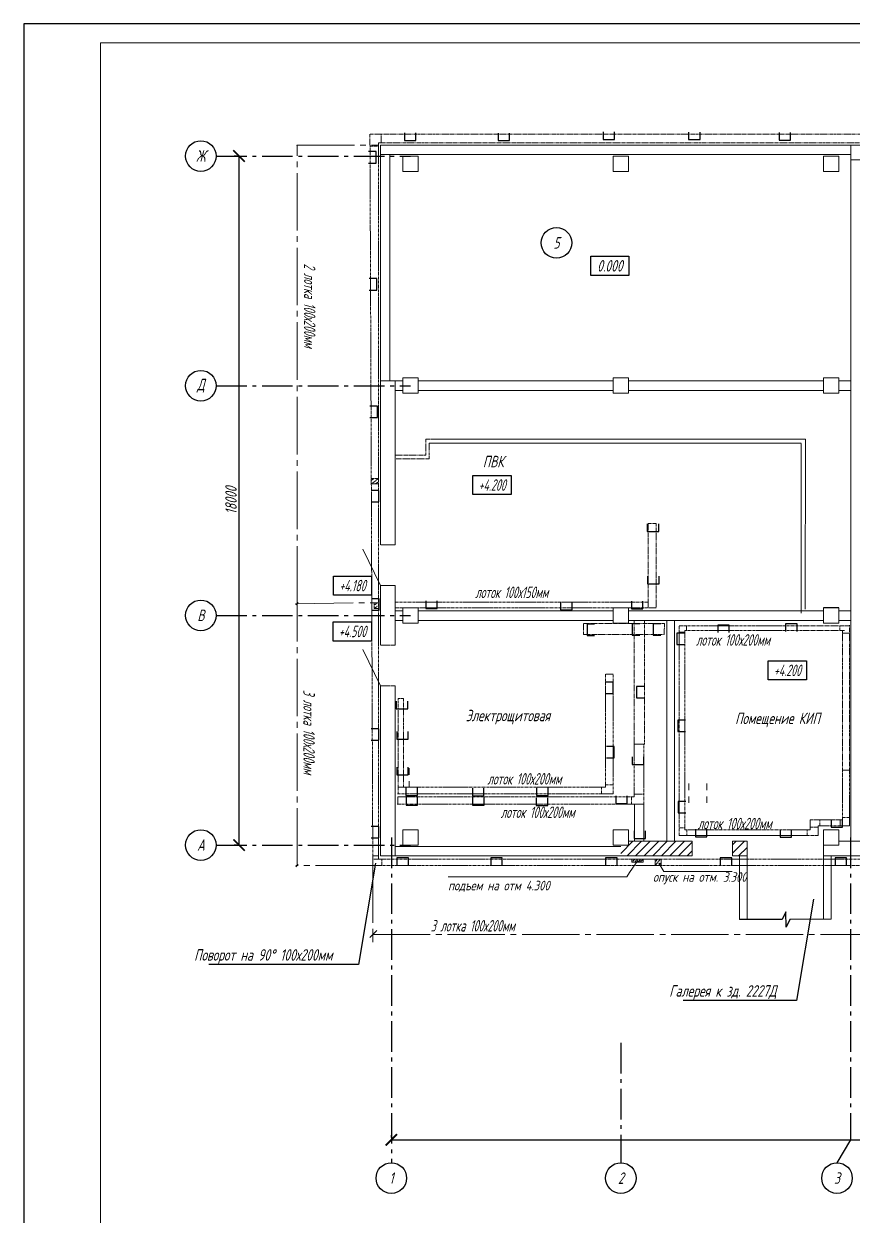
# Model space of a CAD drawing. Header units: millimetres. Extents: x -14296 to 10264, y -13087 to -5602.
# Drawn here: x -7938 to -7721.2, y -5921 to -5609.6 of the extents above; entities that cross this region are included whole.
import ezdxf
from ezdxf import colors
from ezdxf.entities.mleader import LeaderData, LeaderLine
from ezdxf.math import Vec2, Vec3

# ---------------------------------------------------------------- set-up
doc = ezdxf.new("R2010")
doc.units = ezdxf.units.MM
for name, pattern in [('CENTER2', [1.125, 0.75, -0.125, 0.125, -0.125]), ('gost6', [12, 8, -1.5, 1, -1.5]), ('K5LT_AXLED', [19.5, 15, -1.5, 1.5, -1.5]), ('K5LT_BASIC', [0]), ('PHANTOM2', [1.25, 0.625, -0.125, 0.125, -0.125, 0.125, -0.125])]:
    doc.linetypes.add(name, pattern=pattern)
doc.layers.get('Defpoints').update_dxf_attribs({"color": 33})
for name, color, linetype, lineweight in [('Линия выноска', 137, 'Continuous', 25), ('Осевая', 4, 'gost6', 25), ('Размерная', 4, 'Continuous', 25), ('Рамка толстая', 7, 'Continuous', 15), ('Рамка тонкая', 5, 'Continuous', 25), ('Строительный', 251, 'Continuous', 13), ('Текст', 7, 'Continuous', 20), ('Технологическое', 156, 'Continuous', 18), ('ЭлектрооБорудование (Вновь)', 160, 'Continuous', 15)]:
    doc.layers.add(name, color=color, linetype=linetype, lineweight=lineweight)
doc.styles.add('gost shx', font='gost.shx', dxfattribs={"oblique": 15})
doc.styles.add('Simplex', font='simplex.shx', dxfattribs={"width": 0.7, "oblique": 15})
doc.dimstyles.new('ISO-25', dxfattribs={"dimtxt": 3, "dimasz": 2.5, "dimexe": 1.25, "dimexo": 0.625, "dimtad": 1, "dimtxsty": 'gost shx', "dimcen": 2.5, "dimclrt": 2, "dimadec": 0, "dimazin": 0, "dimtfac": 1, "dimtmove": 0, "dimatfit": 3, "dimfxl": 1, "dimarcsym": 0})

# ---------------------------------------------------------------- blocks, each defined once
blk = doc.blocks.new('_ArchTick')
at = {"color": 0, "const_width": 0.15}
blk.add_lwpolyline([(-0.5, -0.5), (0.5, 0.5)], dxfattribs=at)
blk = doc.blocks.new('*D545')
at = {"layer": 'Defpoints', "color": 0, "lineweight": 15, "transparency": 16777216}
for p in [(-7841.92, -5901.1), (-7233.92, -5901.1), (-7233.92, -5901.1)]:
    blk.add_point(p, dxfattribs=at)
at = {"layer": 'Размерная', "color": 0, "lineweight": -2, "transparency": 16777216}
for p, q in [((-7841.92, -5900.47), (-7841.92, -5899.85)), ((-7841.92, -5901.1), (-7233.92, -5901.1)), ((-7233.92, -5900.47), (-7233.92, -5899.85))]:
    blk.add_line(p, q, dxfattribs=at)
at = {"layer": 'Размерная', "color": 0, "lineweight": -2, "transparency": 16777216, "xscale": 3, "yscale": 3, "zscale": 3, "rotation": 180}
blk.add_blockref('_ArchTick', (-7841.92, -5901.1), dxfattribs=at)
at = {"layer": 'Размерная', "color": 0, "lineweight": -2, "transparency": 16777216, "xscale": 3, "yscale": 3, "zscale": 3}
blk.add_blockref('_ArchTick', (-7233.92, -5901.1), dxfattribs=at)
at = {"layer": 'Размерная', "color": 2, "transparency": 16777216, "insert": (-7537.92, -5898.97), "char_height": 3, "attachment_point": 5, "style": 'Simplex'}
blk.add_mtext('60800', dxfattribs=at)
blk = doc.blocks.new('*D546')
at = {"layer": 'Defpoints', "color": 0, "lineweight": 15, "transparency": 16777216}
for p in [(-7881.72, -5644.1), (-7881.72, -5644.1), (-7881.72, -5824.1)]:
    blk.add_point(p, dxfattribs=at)
at = {"layer": 'Размерная', "color": 0, "lineweight": -2, "transparency": 16777216}
for p, q in [((-7882.34, -5644.1), (-7882.97, -5644.1)), ((-7881.72, -5824.1), (-7881.72, -5644.1)), ((-7882.34, -5824.1), (-7882.97, -5824.1))]:
    blk.add_line(p, q, dxfattribs=at)
at = {"layer": 'Размерная', "color": 0, "lineweight": -2, "transparency": 16777216, "xscale": 3, "yscale": 3, "zscale": 3}
for p, rotation in [((-7881.72, -5644.1), 90), ((-7881.72, -5824.1), 270)]:
    blk.add_blockref('_ArchTick', p, dxfattribs=dict(at, rotation=rotation))
at = {"layer": 'Размерная', "color": 2, "transparency": 16777216, "insert": (-7883.84, -5734.1), "char_height": 3, "attachment_point": 5, "rotation": 90, "style": 'Simplex'}
blk.add_mtext('18000', dxfattribs=at)
blk = doc.blocks.new('_None')
blk = doc.blocks.new('A$C551E481E')
at = {"layer": 'Рамка толстая'}
for p, q in [((20, 589), (20, 5)), ((836, 589), (20, 589))]:
    blk.add_line(p, q, dxfattribs=at)
at = {"layer": 'Рамка тонкая'}
for p, q in [((0, 594), (0, 0)), ((841, 594), (0, 594))]:
    blk.add_line(p, q, dxfattribs=at)

msp = doc.modelspace()

# ---------------------------------------------------------------- hatches: boundary and pattern name
at = {"layer": 'Строительный'}
h = msp.add_hatch(dxfattribs=at)
h.set_pattern_fill('ANSI31', color=256, scale=0.5)
h.set_pattern_definition([(45, (-10829.129, -6641.8763), (-1.122532, 1.122532), [])])
h.paths.add_polyline_path([(-7763.31902, -5826.89712), (-7763.31902, -5823.09712), (-7779.91902, -5823.09712), (-7779.91902, -5824.09712), (-7781.91902, -5824.09712), (-7781.91902, -5826.89712)])
h.paths.add_polyline_path([(-7748.91902, -5826.89712), (-7748.91902, -5823.09712), (-7752.71902, -5823.09712), (-7752.71902, -5826.89712)])

# ---------------------------------------------------------------- linework, layer by layer
at = {"color": 251, "true_color": 0x636466}
msp.add_line((-7724.91902, -5762.09712), (-7728.91902, -5762.09712), dxfattribs=at)
at = {"layer": 'Осевая'}
for p, q in [((-7887.71902, -5644.09712), (-7836.91902, -5644.09712)), ((-7887.71902, -5704.09712), (-7836.91902, -5704.09712)), ((-7887.71902, -5764.09712), (-7836.91902, -5764.09712)), ((-7887.71902, -5824.09712), (-7836.91902, -5824.09712)), ((-7841.91902, -5822.09712), (-7841.91902, -5907.09712)), ((-7721.91902, -5822.09712), (-7721.91902, -5901.09712)), ((-7781.91902, -5875.75008), (-7781.91902, -5907.09712)), ((-7721.91902, -5901.09712), (-7725.41902, -5907.09712))]:
    msp.add_line(p, q, dxfattribs=at)
at = {"layer": 'Рамка тонкая', "lineweight": 30}
for p, q in [((-7838.50385, -5638.03335), (-7838.50385, -5640.03335)), ((-7838.50385, -5640.03335), (-7835.50385, -5640.03335)), ((-7835.50385, -5640.03335), (-7835.50385, -5638.03335)), ((-7814.0272, -5638.08186), (-7814.0272, -5640.08186)), ((-7814.0272, -5640.08186), (-7811.0272, -5640.08186)), ((-7811.0272, -5640.08186), (-7811.0272, -5638.08186)), ((-7786.56594, -5637.81284), (-7786.56594, -5639.81284)), ((-7786.56594, -5639.81284), (-7783.56594, -5639.81284)), ((-7783.56594, -5639.81284), (-7783.56594, -5637.81284)), ((-7764.2205, -5637.81985), (-7764.2205, -5639.81985)), ((-7764.2205, -5639.81985), (-7761.2205, -5639.81985)), ((-7761.2205, -5639.81985), (-7761.2205, -5637.81985)), ((-7740.54361, -5637.96595), (-7740.54361, -5639.96595)), ((-7740.54361, -5639.96595), (-7737.54361, -5639.96595)), ((-7737.54361, -5639.96595), (-7737.54361, -5637.96595)), ((-7845.92303, -5642.94727), (-7847.92303, -5642.94727)), ((-7845.92303, -5645.94727), (-7845.92303, -5642.94727)), ((-7847.92303, -5645.94727), (-7845.92303, -5645.94727)), ((-7845.69282, -5676.09874), (-7847.69282, -5676.09874)), ((-7845.69282, -5679.09874), (-7845.69282, -5676.09874)), ((-7847.69282, -5679.09874), (-7845.69282, -5679.09874)), ((-7845.49891, -5709.42551), (-7847.49891, -5709.42551)), ((-7845.49891, -5712.42551), (-7845.49891, -5709.42551)), ((-7847.49891, -5712.42551), (-7845.49891, -5712.42551)), ((-7845.22233, -5731.45123), (-7847.22233, -5731.45123)), ((-7845.22233, -5734.45123), (-7845.22233, -5731.45123)), ((-7847.22233, -5734.45123), (-7845.22233, -5734.45123)), ((-7775.01024, -5740.17196), (-7775.01024, -5742.17196)), ((-7772.01024, -5742.17196), (-7772.01024, -5740.17196)), ((-7775.01024, -5742.17196), (-7772.01024, -5742.17196)), ((-7774.93385, -5753.84777), (-7774.93385, -5755.84777)), ((-7774.93385, -5755.84777), (-7771.93385, -5755.84777)), ((-7771.93385, -5755.84777), (-7771.93385, -5753.84777)), ((-7845.067, -5759.76547), (-7847.067, -5759.76547)), ((-7845.067, -5762.76547), (-7845.067, -5759.76547)), ((-7832.89759, -5760.25461), (-7832.89759, -5762.25461)), ((-7829.89759, -5762.25461), (-7829.89759, -5760.25461)), ((-7797.6587, -5760.6161), (-7797.6587, -5762.6161)), ((-7794.6587, -5762.6161), (-7794.6587, -5760.6161)), ((-7779.14975, -5760.40443), (-7779.14975, -5762.40443)), ((-7776.14975, -5762.40443), (-7776.14975, -5760.40443)), ((-7847.067, -5762.76547), (-7845.067, -5762.76547)), ((-7832.89759, -5762.25461), (-7829.89759, -5762.25461)), ((-7797.6587, -5762.6161), (-7794.6587, -5762.6161)), ((-7779.14975, -5762.40443), (-7776.14975, -5762.40443)), ((-7788.76759, -5766.3917), (-7790.76759, -5766.3917)), ((-7790.76759, -5766.3917), (-7790.76759, -5769.3917)), ((-7776.96724, -5766.26227), (-7778.96724, -5766.26227)), ((-7778.96724, -5766.26227), (-7778.96724, -5769.26227)), ((-7771.45014, -5766.29479), (-7773.45014, -5766.29479)), ((-7773.44504, -5766.29024), (-7773.44504, -5769.29024)), ((-7753.59588, -5766.60851), (-7756.59588, -5766.60851)), ((-7756.59588, -5766.60851), (-7756.59588, -5768.60851)), ((-7753.59588, -5768.60851), (-7753.59588, -5766.60851)), ((-7735.85625, -5766.32271), (-7738.85625, -5766.32271)), ((-7738.85625, -5766.32271), (-7738.85625, -5768.32271)), ((-7735.85625, -5768.32271), (-7735.85625, -5766.32271)), ((-7790.76759, -5769.3917), (-7788.76759, -5769.3917)), ((-7778.96724, -5769.26227), (-7776.96724, -5769.26227)), ((-7773.43325, -5769.29058), (-7771.43325, -5769.29058)), ((-7765.24662, -5768.73896), (-7767.24662, -5768.73896)), ((-7767.24662, -5768.73896), (-7767.24662, -5771.73896)), ((-7767.24662, -5771.73896), (-7765.24662, -5771.73896)), ((-7783.94845, -5781.51698), (-7785.94845, -5781.51698)), ((-7783.94845, -5784.51698), (-7783.94845, -5781.51698)), ((-7775.79784, -5782.64721), (-7777.79784, -5782.64721)), ((-7777.79784, -5782.64721), (-7777.79784, -5785.64721)), ((-7840.63004, -5786.4705), (-7840.63004, -5788.4705)), ((-7837.63004, -5788.4705), (-7837.63004, -5786.4705)), ((-7785.94845, -5784.51698), (-7783.94845, -5784.51698)), ((-7777.79784, -5785.64721), (-7775.79784, -5785.64721)), ((-7840.63004, -5788.4705), (-7837.63004, -5788.4705)), ((-7765.0307, -5791.43671), (-7767.0307, -5791.43671)), ((-7767.0307, -5791.43671), (-7767.0307, -5794.43671)), ((-7845.21184, -5793.73604), (-7847.21184, -5793.73604)), ((-7845.21184, -5796.73604), (-7845.21184, -5793.73604)), ((-7840.51316, -5794.39059), (-7840.51316, -5796.39059)), ((-7840.51316, -5796.39059), (-7837.51316, -5796.39059)), ((-7837.51316, -5796.39059), (-7837.51316, -5794.39059)), ((-7767.0307, -5794.43671), (-7765.0307, -5794.43671)), ((-7847.21184, -5796.73604), (-7845.21184, -5796.73604)), ((-7783.68113, -5798.33907), (-7785.68113, -5798.33907)), ((-7783.68113, -5801.33907), (-7783.68113, -5798.33907)), ((-7785.68113, -5801.33907), (-7783.68113, -5801.33907)), ((-7778.93436, -5801.01592), (-7778.93436, -5803.01592)), ((-7775.93436, -5803.01592), (-7775.93436, -5801.01592)), ((-7840.4994, -5803.75011), (-7840.4994, -5805.75011)), ((-7840.4994, -5805.75011), (-7837.4994, -5805.75011)), ((-7837.4994, -5805.75011), (-7837.4994, -5803.75011)), ((-7778.93436, -5803.01592), (-7775.93436, -5803.01592)), ((-7838.09662, -5809.1433), (-7838.09662, -5811.1433)), ((-7838.09662, -5811.1433), (-7835.09662, -5811.1433)), ((-7838.06429, -5811.69321), (-7838.06429, -5813.69321)), ((-7835.09662, -5811.1433), (-7835.09662, -5809.1433)), ((-7835.06429, -5813.69321), (-7835.06429, -5811.69321)), ((-7820.73417, -5809.24354), (-7820.73417, -5811.24354)), ((-7820.73417, -5811.24354), (-7817.73417, -5811.24354)), ((-7820.68498, -5811.69321), (-7820.68498, -5813.69321)), ((-7817.73417, -5811.24354), (-7817.73417, -5809.24354)), ((-7817.68498, -5813.69321), (-7817.68498, -5811.69321)), ((-7804.02439, -5811.75847), (-7804.02439, -5813.75847)), ((-7803.94968, -5809.16687), (-7803.94968, -5811.16687)), ((-7803.94968, -5811.16687), (-7800.94968, -5811.16687)), ((-7801.02439, -5813.75847), (-7801.02439, -5811.75847)), ((-7800.94968, -5811.16687), (-7800.94968, -5809.16687)), ((-7783.22748, -5811.22159), (-7783.22748, -5813.22159)), ((-7780.22748, -5813.22159), (-7780.22748, -5811.22159)), ((-7838.06429, -5813.69321), (-7835.06429, -5813.69321)), ((-7820.68498, -5813.69321), (-7817.68498, -5813.69321)), ((-7804.02439, -5813.75847), (-7801.02439, -5813.75847)), ((-7783.22748, -5813.22159), (-7780.22748, -5813.22159)), ((-7764.92191, -5812.7056), (-7766.92191, -5812.7056)), ((-7766.92191, -5812.7056), (-7766.92191, -5815.7056)), ((-7766.92191, -5815.7056), (-7764.92191, -5815.7056)), ((-7726.9553, -5817.37826), (-7726.9553, -5819.37826)), ((-7723.9553, -5819.37826), (-7723.9553, -5817.37826)), ((-7845.22099, -5819.24517), (-7847.22099, -5819.24517)), ((-7845.22099, -5822.24517), (-7845.22099, -5819.24517)), ((-7778.46748, -5820.3443), (-7778.46748, -5822.3443)), ((-7775.46748, -5822.3443), (-7775.46748, -5820.3443)), ((-7762.43583, -5819.9728), (-7762.43583, -5821.9728)), ((-7759.43583, -5821.9728), (-7759.43583, -5819.9728)), ((-7740.31047, -5820.06931), (-7740.31047, -5822.06931)), ((-7737.31047, -5822.06931), (-7737.31047, -5820.06931)), ((-7726.9553, -5819.37826), (-7723.9553, -5819.37826)), ((-7847.22099, -5822.24517), (-7845.22099, -5822.24517)), ((-7778.46748, -5822.3443), (-7775.46748, -5822.3443)), ((-7762.43583, -5821.9728), (-7759.43583, -5821.9728)), ((-7740.31047, -5822.06931), (-7737.31047, -5822.06931)), ((-7837.4597, -5827.44939), (-7840.4597, -5827.44939)), ((-7840.4597, -5827.44939), (-7840.4597, -5829.44939)), ((-7837.4597, -5829.44939), (-7837.4597, -5827.44939)), ((-7812.91902, -5827.39712), (-7815.91902, -5827.39712)), ((-7815.91902, -5827.39712), (-7815.91902, -5829.39712)), ((-7812.91902, -5829.39712), (-7812.91902, -5827.39712)), ((-7782.91902, -5827.39712), (-7785.91902, -5827.39712)), ((-7785.91902, -5827.39712), (-7785.91902, -5829.39712)), ((-7782.91902, -5829.39712), (-7782.91902, -5827.39712)), ((-7752.91902, -5827.39712), (-7755.91902, -5827.39712)), ((-7755.91902, -5827.39712), (-7755.91902, -5829.39712)), ((-7752.91902, -5829.39712), (-7752.91902, -5827.39712)), ((-7722.91902, -5827.39712), (-7725.91902, -5827.39712)), ((-7725.91902, -5827.39712), (-7725.91902, -5829.39712)), ((-7722.91902, -5829.39712), (-7722.91902, -5827.39712))]:
    msp.add_line(p, q, dxfattribs=at)
at = {"layer": 'Рамка тонкая'}
for p, q in [((-7738.75421, -5841.52511), (-7739.743, -5843.53068)), ((-7738.73181, -5845.52505), (-7738.75421, -5841.52511)), ((-7739.743, -5843.53068), (-7750.91902, -5843.56911)), ((-7737.74303, -5843.51948), (-7738.73181, -5845.52505)), ((-7726.91902, -5843.48884), (-7737.74303, -5843.51948))]:
    msp.add_line(p, q, dxfattribs=at)
for points in [[(-7789.798, -5670.2775), (-7779.798, -5670.2775), (-7779.798, -5675.2775), (-7789.798, -5675.2775)], [(-7820.59002, -5727.53925), (-7810.59002, -5727.53925), (-7810.59002, -5732.53925), (-7820.59002, -5732.53925)], [(-7857.07976, -5753.80714), (-7847.07976, -5753.80714), (-7847.07976, -5758.80714), (-7857.07976, -5758.80714)], [(-7857.09643, -5765.79829), (-7847.09643, -5765.79829), (-7847.09643, -5770.79829), (-7857.09643, -5770.79829)], [(-7743.40268, -5775.96192), (-7733.40268, -5775.96192), (-7733.40268, -5780.96192), (-7743.40268, -5780.96192)]]:
    msp.add_lwpolyline(points, close=True, dxfattribs=at)
for centre in [(-7891.71902, -5644.09712), (-7798.75113, -5666.77711), (-7891.71902, -5704.09712), (-7891.71902, -5764.09712), (-7891.71902, -5824.09712), (-7841.91902, -5911.09712), (-7781.91902, -5911.09712), (-7725.41902, -5911.09712)]:
    msp.add_circle(centre, 4, dxfattribs=at)
at = {"layer": 'Строительный'}
for p, q in [((-7844.71902, -5641.29712), (-7844.71902, -5745.69712)), ((-7746.61902, -5641.29712), (-7844.71902, -5641.29712)), ((-7721.81902, -5643.69712), (-7844.71902, -5643.69712)), ((-7842.31902, -5643.69712), (-7842.31902, -5702.84712)), ((-7693.21902, -5641.29712), (-7746.61902, -5641.29712)), ((-7721.81902, -5641.29712), (-7721.81902, -5823.09712)), ((-7834.91902, -5644.10811), (-7838.91902, -5644.10811)), ((-7838.91902, -5644.10811), (-7838.91902, -5648.10811)), ((-7834.91902, -5648.10811), (-7834.91902, -5644.10811)), ((-7779.91902, -5644.10811), (-7783.91902, -5644.10811)), ((-7783.91902, -5644.10811), (-7783.91902, -5648.10811)), ((-7779.91902, -5648.10811), (-7779.91902, -5644.10811)), ((-7724.91902, -5644.10811), (-7728.91902, -5644.10811)), ((-7728.91902, -5644.10811), (-7728.91902, -5648.10811)), ((-7724.91902, -5648.10811), (-7724.91902, -5644.10811)), ((-7714.81902, -5645.09712), (-7721.81902, -5645.09712)), ((-7838.91902, -5648.10811), (-7834.91902, -5648.10811)), ((-7783.91902, -5648.10811), (-7779.91902, -5648.10811)), ((-7728.91902, -5648.10811), (-7724.91902, -5648.10811)), ((-7840.91902, -5702.84712), (-7840.91902, -5745.69712)), ((-7849.39787, -5746.78563), (-7844.71902, -5756.29712)), ((-7844.71902, -5756.29712), (-7844.71902, -5771.89712)), ((-7840.91902, -5756.29712), (-7840.91902, -5771.89712)), ((-7834.91902, -5762.09712), (-7838.91902, -5762.09712)), ((-7838.91902, -5762.09712), (-7838.91902, -5766.09712)), ((-7834.91902, -5762.09712), (-7838.91902, -5762.09712)), ((-7838.91902, -5762.09712), (-7838.91902, -5766.09712)), ((-7834.91902, -5766.09712), (-7834.91902, -5762.09712)), ((-7834.91902, -5766.09712), (-7834.91902, -5762.09712)), ((-7779.91902, -5762.11333), (-7783.91902, -5762.11333)), ((-7783.91902, -5762.11333), (-7783.91902, -5766.11333)), ((-7779.91902, -5766.11333), (-7779.91902, -5762.11333)), ((-7724.91902, -5762.09712), (-7728.91902, -5762.09712)), ((-7728.91902, -5762.09712), (-7728.91902, -5766.09712)), ((-7724.91902, -5762.09712), (-7728.91902, -5762.09712)), ((-7728.91902, -5762.09712), (-7728.91902, -5766.09712)), ((-7724.91902, -5766.09712), (-7724.91902, -5762.09712)), ((-7724.91902, -5766.09712), (-7724.91902, -5762.09712)), ((-7840.91902, -5762.93639), (-7838.91902, -5762.93639)), ((-7840.91902, -5762.93639), (-7838.91902, -5762.93639)), ((-7834.91902, -5762.93639), (-7783.91902, -5762.93639)), ((-7779.91902, -5762.93639), (-7728.91902, -5762.93639)), ((-7779.91902, -5762.93639), (-7728.91902, -5762.93639)), ((-7724.91902, -5762.93639), (-7721.81902, -5762.93639)), ((-7724.91902, -5762.93639), (-7721.81902, -5762.93639)), ((-7840.91902, -5765.43639), (-7838.91902, -5765.43639)), ((-7838.91902, -5766.09712), (-7834.91902, -5766.09712)), ((-7838.91902, -5766.09712), (-7834.91902, -5766.09712)), ((-7834.91902, -5765.43639), (-7783.91902, -5765.43639)), ((-7783.91902, -5766.11333), (-7779.91902, -5766.11333)), ((-7779.91902, -5765.43639), (-7728.91902, -5765.43639)), ((-7769.91902, -5765.43639), (-7769.91902, -5823.09712)), ((-7767.91902, -5765.43639), (-7767.91902, -5823.09712)), ((-7728.91902, -5766.09712), (-7724.91902, -5766.09712)), ((-7728.91902, -5766.09712), (-7724.91902, -5766.09712)), ((-7724.91902, -5765.43639), (-7721.81902, -5765.43639)), ((-7721.81902, -5765.43639), (-7724.91902, -5765.43639)), ((-7849.39787, -5773.00458), (-7844.71902, -5782.51607)), ((-7844.71902, -5782.49712), (-7844.71902, -5826.89712)), ((-7840.91902, -5782.49712), (-7840.91902, -5826.89712)), ((-7834.91902, -5820.09712), (-7838.91902, -5820.09712)), ((-7838.91902, -5820.09712), (-7838.91902, -5824.09712)), ((-7834.91902, -5824.09712), (-7834.91902, -5820.09712)), ((-7838.91902, -5824.09712), (-7834.91902, -5824.09712)), ((-7841.91902, -5826.89712), (-7828.85333, -5826.89712))]:
    msp.add_line(p, q, dxfattribs=at)
at = {"layer": 'Строительный', "ltscale": 100}
for p, q in [((-7844.71902, -5702.84712), (-7838.91902, -5702.84712)), ((-7841.91902, -5702.84712), (-7838.91902, -5702.84712)), ((-7834.91902, -5702.00784), (-7838.91902, -5702.00784)), ((-7838.91902, -5702.00784), (-7838.91902, -5706.00784)), ((-7834.91902, -5706.00784), (-7834.91902, -5702.00784)), ((-7834.91902, -5702.84712), (-7783.91902, -5702.84712)), ((-7834.91902, -5702.84712), (-7783.91902, -5702.84712)), ((-7779.91902, -5702.02405), (-7783.91902, -5702.02405)), ((-7783.91902, -5702.02405), (-7783.91902, -5706.02405)), ((-7779.91902, -5706.02405), (-7779.91902, -5702.02405)), ((-7779.91902, -5702.84712), (-7728.91902, -5702.84712)), ((-7779.91902, -5702.84712), (-7728.91902, -5702.84712)), ((-7724.91902, -5702.00784), (-7728.91902, -5702.00784)), ((-7728.91902, -5702.00784), (-7728.91902, -5706.00784)), ((-7724.91902, -5706.00784), (-7724.91902, -5702.00784)), ((-7724.91902, -5702.84712), (-7721.81902, -5702.84712)), ((-7724.91902, -5702.84712), (-7721.81902, -5702.84712)), ((-7840.91902, -5705.34712), (-7838.91902, -5705.34712)), ((-7838.91902, -5706.00784), (-7834.91902, -5706.00784)), ((-7834.91902, -5705.34712), (-7783.91902, -5705.34712)), ((-7783.91902, -5706.02405), (-7779.91902, -5706.02405)), ((-7779.91902, -5705.34712), (-7728.91902, -5705.34712)), ((-7728.91902, -5706.00784), (-7724.91902, -5706.00784)), ((-7724.91902, -5705.34712), (-7721.81902, -5705.34712)), ((-7733.6591, -5718.09624), (-7733.76945, -5762.49991)), ((-7734.76945, -5719.17141), (-7734.76945, -5763.49991)), ((-7834.91902, -5762.93639), (-7783.91902, -5762.93639)), ((-7779.91902, -5820.09712), (-7783.91902, -5820.09712)), ((-7783.91902, -5820.09712), (-7783.91902, -5824.09712)), ((-7779.91902, -5824.09712), (-7779.91902, -5820.09712)), ((-7724.91902, -5820.09712), (-7728.91902, -5820.09712)), ((-7728.91902, -5820.09712), (-7728.91902, -5824.09712)), ((-7724.91902, -5824.09712), (-7724.91902, -5820.09712)), ((-7781.91902, -5824.49712), (-7840.91902, -5824.49712)), ((-7783.91902, -5824.09712), (-7779.91902, -5824.09712)), ((-7779.91902, -5824.09712), (-7779.91902, -5823.09712)), ((-7779.91902, -5824.09712), (-7779.91902, -5823.09712)), ((-7779.91902, -5823.09712), (-7763.31902, -5823.09712)), ((-7763.31902, -5826.89712), (-7763.31902, -5823.09712)), ((-7752.71902, -5823.09712), (-7748.91902, -5823.09712)), ((-7752.71902, -5826.89712), (-7752.71902, -5823.09712)), ((-7748.91902, -5823.09712), (-7748.91902, -5843.56223)), ((-7728.91902, -5824.09712), (-7724.91902, -5824.09712)), ((-7728.91902, -5824.09712), (-7728.91902, -5843.4945)), ((-7714.81902, -5823.09712), (-7724.91902, -5823.09712)), ((-7763.31902, -5826.89712), (-7844.71902, -5826.89712)), ((-7748.91902, -5826.89712), (-7752.71902, -5826.89712)), ((-7750.91902, -5826.89712), (-7750.91902, -5839.27381)), ((-7750.91902, -5826.89712), (-7750.91902, -5843.56911)), ((-7708.27279, -5826.89712), (-7728.91902, -5826.89712)), ((-7726.92215, -5826.89712), (-7726.93579, -5843.48888))]:
    msp.add_line(p, q, dxfattribs=at)
at = {"layer": 'Строительный', "color": 251, "ltscale": 100, "true_color": 0x636466}
for p, q in [((-7831.0671, -5718.09624), (-7733.6591, -5718.09624)), ((-7832.0671, -5719.09624), (-7734.76945, -5719.09624))]:
    msp.add_line(p, q, dxfattribs=at)
at = {"layer": 'Строительный', "linetype": 'CENTER2', "ltscale": 0.5}
for p, q in [((-7840.8926, -5745.69712), (-7844.71902, -5745.69712)), ((-7840.8926, -5756.29712), (-7844.71902, -5756.29712)), ((-7840.91902, -5771.89712), (-7844.71902, -5771.89712)), ((-7840.91902, -5782.49712), (-7844.71902, -5782.49712))]:
    msp.add_line(p, q, dxfattribs=at)
at = {"layer": 'Технологическое', "color": 128}
for p, q in [((-7837.2804, -5804.04513), (-7837.2804, -5805.7559)), ((-7837.2804, -5807.38986), (-7837.2804, -5809.10063)), ((-7764.16688, -5808.04513), (-7764.16688, -5809.7559)), ((-7759.44139, -5809.7559), (-7759.44139, -5808.04513)), ((-7764.16688, -5811.38986), (-7764.16688, -5813.10063)), ((-7759.44139, -5813.10063), (-7759.44139, -5811.38986))]:
    msp.add_line(p, q, dxfattribs=at)
at = {"layer": 'ЭлектрооБорудование (Вновь)', "color": 165, "linetype": 'PHANTOM2', "lineweight": 15, "true_color": 0x5e67af}
for p, q in [((-7228.03966, -5638.42046), (-7847.50242, -5638.42046)), ((-7847.50242, -5638.42046), (-7847.49689, -5641.25228)), ((-7845.29254, -5640.67399), (-7230.52215, -5640.67399)), ((-7845.29254, -5640.67399), (-7844.56665, -5640.67399)), ((-7844.56665, -5640.67399), (-7844.56665, -5638.42046)), ((-7840.13915, -5801.94894), (-7840.13915, -5785.81994)), ((-7840.13915, -5785.81994), (-7838.70376, -5785.81994)), ((-7838.70376, -5785.81994), (-7838.70376, -5808.94703)), ((-7840.13915, -5808.94703), (-7840.13915, -5801.94894))]:
    msp.add_line(p, q, dxfattribs=at)
at = {"layer": 'ЭлектрооБорудование (Вновь)', "color": 165, "linetype": 'CENTER2', "lineweight": 15, "true_color": 0x5e67af}
for p, q in [((-7846.75985, -5829.44053), (-7847.49915, -5640.67399)), ((-7845.29254, -5640.67399), (-7845.29254, -5827.78232)), ((-7847.54311, -5641.50831), (-7845.3365, -5641.50831)), ((-7774.92898, -5760.61406), (-7840.91902, -5760.61406)), ((-7840.91902, -5760.61406), (-7840.91902, -5762.09712)), ((-7840.91902, -5762.09712), (-7774.74106, -5762.09712)), ((-7774.74106, -5762.09712), (-7774.74106, -5760.61406)), ((-7766.67641, -5821.62257), (-7766.67641, -5766.85007)), ((-7766.67641, -5766.85007), (-7733.29669, -5766.85007)), ((-7733.29669, -5768.04977), (-7765.23639, -5768.04977)), ((-7765.23639, -5768.04977), (-7765.23639, -5820.10601)), ((-7783.94845, -5779.42155), (-7785.95845, -5779.42155)), ((-7785.95845, -5779.42155), (-7785.95845, -5808.94703)), ((-7783.91366, -5810.73381), (-7783.94845, -5779.42155)), ((-7775.93738, -5797.75901), (-7778.43733, -5797.75901)), ((-7778.43733, -5797.75901), (-7778.43733, -5811.51157)), ((-7775.93738, -5813.43576), (-7775.93738, -5797.75901)), ((-7723.9553, -5817.52744), (-7723.9553, -5804.5225)), ((-7723.9553, -5804.5225), (-7722.13892, -5804.5225)), ((-7722.13892, -5804.5225), (-7722.13892, -5819.09852)), ((-7840.33559, -5810.73381), (-7783.91366, -5810.73381)), ((-7778.43733, -5811.51157), (-7840.2561, -5811.51157)), ((-7840.2561, -5811.51157), (-7840.2561, -5813.43576)), ((-7785.95845, -5808.94703), (-7840.13915, -5808.94703)), ((-7840.13915, -5808.94703), (-7840.13915, -5810.73381)), ((-7840.39943, -5813.43576), (-7775.93738, -5813.43576)), ((-7732.39191, -5820.10601), (-7732.39191, -5817.52744)), ((-7732.39191, -5817.52744), (-7723.9553, -5817.52744)), ((-7765.23639, -5820.10601), (-7732.39191, -5820.10601)), ((-7722.13892, -5819.09852), (-7730.33464, -5819.09852)), ((-7730.33464, -5819.09852), (-7730.33464, -5821.62257)), ((-7730.33464, -5821.62257), (-7766.67641, -5821.62257)), ((-7228.04772, -5829.44053), (-7846.75985, -5829.44053)), ((-7846.47725, -5827.78232), (-7797.62556, -5827.78232)), ((-7797.62556, -5827.78232), (-7230.52446, -5827.78232))]:
    msp.add_line(p, q, dxfattribs=at)
at = {"layer": 'ЭлектрооБорудование (Вновь)', "color": 7, "linetype": 'K5LT_AXLED', "lineweight": 15, "true_color": 0xffffff}
for p, q in [((-7866.66579, -5641.35712), (-7866.50638, -5641.19721)), ((-7866.56128, -5641.25228), (-7866.66579, -5641.35712)), ((-7866.5175, -5641.25228), (-7866.64278, -5641.25228)), ((-7866.64278, -5641.25228), (-7866.56128, -5641.25228)), ((-7866.49435, -5641.18579), (-7866.56128, -5641.24932)), ((-7866.56128, -5761.03891), (-7866.56128, -5641.25228)), ((-7866.56128, -5641.25228), (-7845.29254, -5641.25228)), ((-7866.50638, -5641.19721), (-7866.49435, -5641.18579)), ((-7866.93235, -5761.03891), (-7845.47363, -5760.77452)), ((-7866.56128, -5761.03891), (-7866.93235, -5761.03891)), ((-7866.85835, -5761.33819), (-7866.29492, -5760.77057)), ((-7866.56128, -5761.03891), (-7866.85835, -5761.33819)), ((-7866.29492, -5760.77057), (-7866.56128, -5761.03891)), ((-7866.56128, -5829.44053), (-7866.56128, -5761.03891)), ((-7866.91988, -5829.80539), (-7866.28987, -5829.16438)), ((-7866.56128, -5829.44053), (-7866.91988, -5829.80539)), ((-7846.75985, -5829.44053), (-7866.88958, -5829.44053)), ((-7866.88958, -5829.44053), (-7866.56128, -5829.44053)), ((-7866.28987, -5829.16438), (-7866.56128, -5829.44053)), ((-7846.75985, -5829.44053), (-7846.75985, -5849.48857)), ((-7845.69556, -5846.40204), (-7847.54156, -5848.22823)), ((-7847.54156, -5848.22823), (-7846.75985, -5847.45491)), ((-7846.75985, -5847.45491), (-7845.69556, -5846.40204)), ((-7846.75985, -5849.48857), (-7846.75985, -5847.45491)), ((-7846.75985, -5847.45491), (-7325.82952, -5847.45491))]:
    msp.add_line(p, q, dxfattribs=at)
at = {"layer": 'ЭлектрооБорудование (Вновь)', "color": 251, "linetype": 'PHANTOM2', "lineweight": 15, "true_color": 0x636466}
for p, q in [((-7831.0671, -5718.09624), (-7832.89847, -5718.09624)), ((-7832.89847, -5718.09624), (-7832.89847, -5722.2656)), ((-7832.0671, -5719.09624), (-7832.0671, -5721.70902)), ((-7832.0671, -5721.70902), (-7832.0671, -5723.22695)), ((-7832.89847, -5722.2656), (-7840.91902, -5722.2656)), ((-7832.0671, -5723.22695), (-7840.91902, -5723.22695))]:
    msp.add_line(p, q, dxfattribs=at)
at = {"layer": 'ЭлектрооБорудование (Вновь)', "color": 152, "linetype": 'CENTER2', "lineweight": 15, "true_color": 0x2776bb}
for p, q in [((-7847.15028, -5729.75167), (-7847.15028, -5728.30739)), ((-7847.15028, -5728.30739), (-7845.29254, -5728.30739)), ((-7845.29254, -5728.30739), (-7847.15028, -5729.75167)), ((-7847.15028, -5728.86151), (-7846.51076, -5728.37241)), ((-7847.15028, -5729.75167), (-7847.15028, -5728.86151)), ((-7845.22233, -5729.75167), (-7847.15028, -5729.75167)), ((-7846.03771, -5729.75167), (-7845.3586, -5729.22656)), ((-7845.22233, -5729.75167), (-7846.03771, -5729.75167)), ((-7845.3586, -5729.22656), (-7845.29254, -5729.17549)), ((-7845.29254, -5729.17549), (-7845.29254, -5728.30739)), ((-7845.47363, -5760.77452), (-7846.43799, -5760.77452)), ((-7846.43799, -5760.77452), (-7846.43799, -5762.25772)), ((-7846.43799, -5760.77452), (-7846.43799, -5761.39161)), ((-7846.43799, -5761.39161), (-7845.47363, -5760.77452)), ((-7846.43799, -5762.25772), (-7845.49527, -5761.5973)), ((-7846.43799, -5762.25772), (-7845.4194, -5762.25772)), ((-7845.4194, -5762.25772), (-7846.43799, -5762.25772)), ((-7766.67641, -5766.85007), (-7764.76779, -5766.85007)), ((-7764.76779, -5768.04977), (-7765.23327, -5768.04977)), ((-7765.23327, -5768.04977), (-7765.23327, -5768.51785)), ((-7764.76779, -5766.85007), (-7764.76779, -5768.04977)), ((-7765.23327, -5768.51785), (-7766.67641, -5768.51785)), ((-7785.95845, -5808.94703), (-7785.95845, -5808.33266)), ((-7785.95845, -5808.33266), (-7783.91633, -5808.33266)), ((-7786.9882, -5810.73381), (-7786.9882, -5808.94703)), ((-7786.9882, -5808.94703), (-7785.95845, -5808.94703)), ((-7783.91366, -5810.73381), (-7786.9882, -5810.73381)), ((-7779.11128, -5813.43576), (-7779.11128, -5811.51157)), ((-7779.11128, -5811.51157), (-7778.43733, -5811.51157)), ((-7778.43733, -5811.51157), (-7778.43733, -5810.76627)), ((-7778.43733, -5810.76627), (-7775.93738, -5810.76627)), ((-7775.93738, -5813.43576), (-7779.11128, -5813.43576)), ((-7729.8853, -5819.09852), (-7729.8853, -5817.52744)), ((-7723.9553, -5817.52744), (-7724.6038, -5817.52744)), ((-7724.6038, -5817.52744), (-7724.6038, -5819.09852)), ((-7722.13892, -5816.917), (-7723.9553, -5816.917)), ((-7722.13892, -5819.09852), (-7722.13892, -5816.917)), ((-7766.67641, -5821.62257), (-7766.67641, -5819.5932)), ((-7766.67641, -5819.5932), (-7765.23639, -5819.5932)), ((-7765.23639, -5819.5932), (-7765.23639, -5820.10601)), ((-7765.23639, -5820.10601), (-7764.68211, -5820.10601)), ((-7764.68211, -5820.10601), (-7764.68211, -5821.62257)), ((-7733.19388, -5821.62257), (-7733.19388, -5820.10601)), ((-7733.19388, -5820.10601), (-7732.39191, -5820.10601)), ((-7732.39191, -5820.10601), (-7732.39191, -5819.43544)), ((-7732.39191, -5819.43544), (-7730.33464, -5819.43544)), ((-7730.33464, -5819.43544), (-7730.33464, -5819.09852)), ((-7730.33464, -5819.09852), (-7729.8853, -5819.09852)), ((-7724.6038, -5819.09852), (-7722.13892, -5819.09852)), ((-7764.68211, -5821.62257), (-7733.19388, -5821.62257)), ((-7846.76981, -5826.89712), (-7846.75985, -5829.44053)), ((-7845.29254, -5826.89712), (-7846.76981, -5826.89712)), ((-7845.29254, -5827.78232), (-7845.29254, -5826.89712)), ((-7846.75985, -5829.44053), (-7844.44703, -5829.44053)), ((-7844.44703, -5827.78232), (-7845.29254, -5827.78232)), ((-7844.44703, -5829.44053), (-7844.44703, -5827.78232)), ((-7797.62556, -5827.78232), (-7771.36468, -5827.78232)), ((-7771.36468, -5827.78232), (-7779.04687, -5827.78232)), ((-7779.04687, -5827.78232), (-7779.04687, -5828.5977)), ((-7779.04687, -5828.5977), (-7779.04687, -5827.78232)), ((-7779.04687, -5827.78232), (-7778.27443, -5827.78232)), ((-7778.93818, -5828.45571), (-7779.04687, -5828.56598)), ((-7779.04687, -5828.56598), (-7779.04687, -5828.5977)), ((-7779.04687, -5828.5977), (-7776.84971, -5828.5977)), ((-7779.04687, -5828.5977), (-7778.28893, -5828.5977)), ((-7778.27443, -5827.78232), (-7778.93818, -5828.45571)), ((-7778.28893, -5828.5977), (-7777.60621, -5827.83726)), ((-7777.60621, -5827.83726), (-7777.55689, -5827.78232)), ((-7777.55689, -5827.78232), (-7776.84971, -5827.78232)), ((-7777.47033, -5828.5977), (-7776.89219, -5827.9091)), ((-7776.84971, -5828.5977), (-7777.47033, -5828.5977)), ((-7776.84971, -5828.5977), (-7776.84971, -5827.78232)), ((-7776.84971, -5827.78232), (-7776.84971, -5828.5977)), ((-7776.04806, -5827.78232), (-7776.84971, -5828.5977)), ((-7776.84971, -5828.2287), (-7776.84971, -5828.5977)), ((-7776.84971, -5828.5977), (-7776.04806, -5828.5977)), ((-7776.04806, -5828.5977), (-7776.04806, -5827.78232)), ((-7772.95867, -5829.44053), (-7772.95867, -5827.78232)), ((-7772.95867, -5827.78232), (-7772.35767, -5827.78232)), ((-7772.35767, -5827.78232), (-7772.95867, -5827.78232)), ((-7772.95867, -5827.78232), (-7772.07019, -5827.78232)), ((-7772.07019, -5827.78232), (-7772.95867, -5827.78232)), ((-7772.95867, -5827.78232), (-7771.65209, -5827.78232)), ((-7771.65209, -5827.78232), (-7772.95867, -5829.44053)), ((-7771.36468, -5829.44053), (-7772.95867, -5829.44053)), ((-7772.95867, -5829.44053), (-7771.80888, -5829.44053)), ((-7772.35767, -5827.78232), (-7772.91958, -5828.45858)), ((-7771.36468, -5827.78232), (-7772.35767, -5827.78232)), ((-7772.0223, -5829.44053), (-7771.42, -5828.7253)), ((-7771.36468, -5829.44053), (-7772.0223, -5829.44053)), ((-7771.80888, -5829.44053), (-7771.36468, -5829.44053)), ((-7771.42, -5828.7253), (-7771.36468, -5827.78232)), ((-7771.36468, -5827.78232), (-7771.36468, -5829.44053))]:
    msp.add_line(p, q, dxfattribs=at)
at = {"layer": 'ЭлектрооБорудование (Вновь)', "color": 152, "linetype": 'PHANTOM2', "lineweight": 15, "true_color": 0x2776bb}
for p, q in [((-7774.74106, -5760.61406), (-7774.74106, -5740.10129)), ((-7774.74106, -5740.10129), (-7772.66161, -5740.10129)), ((-7772.66161, -5740.10129), (-7772.66161, -5762.09692)), ((-7772.66161, -5762.09692), (-7774.74106, -5762.09692)), ((-7770.50599, -5766.18879), (-7791.70276, -5766.18879)), ((-7791.70276, -5766.18879), (-7791.70276, -5769.12479)), ((-7778.43733, -5797.75901), (-7778.43733, -5765.43639)), ((-7778.43733, -5765.43639), (-7775.76083, -5765.43639)), ((-7775.76083, -5765.43639), (-7775.76083, -5797.75901)), ((-7770.59506, -5769.12479), (-7770.50599, -5766.18879)), ((-7733.29669, -5766.85007), (-7722.13892, -5766.85007)), ((-7733.29669, -5768.04977), (-7723.45971, -5768.04977)), ((-7724.64379, -5768.04977), (-7724.64379, -5766.85007)), ((-7723.9553, -5768.04977), (-7724.64379, -5768.04977)), ((-7723.9553, -5804.5225), (-7723.9553, -5768.04977)), ((-7723.9553, -5768.04977), (-7723.9553, -5768.74643)), ((-7723.9553, -5768.74643), (-7723.9553, -5768.04977)), ((-7722.13892, -5804.5225), (-7722.13892, -5766.63371)), ((-7791.70276, -5769.12479), (-7770.59506, -5769.12479)), ((-7723.9553, -5768.74643), (-7722.13892, -5768.74643)), ((-7722.13892, -5768.74643), (-7723.9553, -5768.74643)), ((-7775.76083, -5797.75901), (-7778.43733, -5797.75901))]:
    msp.add_line(p, q, dxfattribs=at)
at = {"layer": 'ЭлектрооБорудование (Вновь)', "color": 152, "linetype": 'K5LT_BASIC', "lineweight": 15, "true_color": 0x2776bb}
for p, q in [((-7733.29669, -5768.04977), (-7733.29669, -5768.04977)), ((-7778.38671, -5813.48175), (-7778.38671, -5823.09712)), ((-7775.93738, -5813.43576), (-7775.93738, -5823.09712))]:
    msp.add_line(p, q, dxfattribs=at)
at = {"layer": 'ЭлектрооБорудование (Вновь)', "color": 252, "linetype": 'CENTER2', "lineweight": 15, "true_color": 0x939598}
for p, q in [((-7845.29254, -5826.89712), (-7846.76981, -5826.89712)), ((-7845.29254, -5827.78232), (-7845.29254, -5826.89712)), ((-7846.75985, -5829.44053), (-7844.44703, -5829.44053)), ((-7844.44703, -5827.78232), (-7845.29254, -5827.78232)), ((-7844.44703, -5829.44053), (-7844.44703, -5827.78232)), ((-7844.44703, -5827.78232), (-7844.44703, -5827.78232)), ((-7844.44703, -5829.44053), (-7844.44703, -5829.44053))]:
    msp.add_line(p, q, dxfattribs=at)
at = {"layer": 'ЭлектрооБорудование (Вновь)', "color": 251, "linetype": 'CENTER2', "lineweight": 15, "true_color": 0x636466}
for p, q in [((-7845.29254, -5826.89712), (-7846.76981, -5826.89712)), ((-7845.29254, -5827.78232), (-7845.29254, -5826.89712)), ((-7846.75985, -5829.44053), (-7844.44703, -5829.44053)), ((-7844.44703, -5827.78232), (-7845.29254, -5827.78232)), ((-7844.44703, -5829.44053), (-7844.44703, -5827.78232))]:
    msp.add_line(p, q, dxfattribs=at)
at = {"layer": 'ЭлектрооБорудование (Вновь)', "color": 116, "linetype": 'K5LT_BASIC', "lineweight": 15}
for p, q in [((-7777.51529, -5828.1362), (-7779.62829, -5831.22439)), ((-7772.01138, -5828.787), (-7770.64517, -5831.03189)), ((-7780.39475, -5832.3704), (-7827.08338, -5832.3704)), ((-7779.62829, -5831.22439), (-7780.39475, -5832.3704)), ((-7770.64517, -5831.03189), (-7752.85739, -5831.03189))]:
    msp.add_line(p, q, dxfattribs=at)

# ---------------------------------------------------------------- block references
msp.add_blockref('A$C551E481E', (-7937.98981, -6203.56553))

# ---------------------------------------------------------------- texts
at = {"layer": 'Текст', "linetype": 'CENTER2', "lineweight": 15, "style": 'Simplex', "oblique": 15, "width": 0.6}
for s, p in [(' 2 лотка 100х200мм', (-7864.74331, -5671.00937)), (' 3 лотка 100х200мм', (-7864.9141, -5782.39629))]:
    msp.add_text(s, height=3, rotation=270, dxfattribs=at).set_placement(p)
for s, p in [('лоток 100х150мм', (-7819.99113, -5759.56658)), ('  лоток 100х200мм', (-7764.66871, -5772.01205)), ('  лоток 100х200мм', (-7819.19292, -5808.29485)), ('  лоток 100х200мм', (-7815.72056, -5817.01975)), ('  лоток 100х200мм', (-7764.21751, -5819.9728)), (' 3 лотка 100х200мм', (-7832.81523, -5846.68118))]:
    msp.add_text(s, height=3, dxfattribs=at).set_placement(p)
at = {"layer": 'Текст', "char_height": 3, "attachment_point": 5, "style": 'Simplex'}
for s, insert, width in [('Ж', (-7891.71902, -5644.09712), 10), ('5', (-7798.75113, -5666.77711), 8), ('{\\W0.7;0.000}', (-7784.798, -5672.7775), 10), ('Д', (-7891.71902, -5704.09712), 10), ('ПВК', (-7815.28765, -5723.91648), 29.3861195), ('{\\W0.6;+4.200}', (-7815.59002, -5730.03925), 10), ('{\\W0.6;+4.180}', (-7852.07976, -5756.30714), 10), ('В', (-7891.71902, -5764.09712), 10), ('{\\W0.6;+4.500}', (-7852.09643, -5768.29829), 10), ('{\\W0.6;+4.200}', (-7738.40268, -5778.46192), 10), ('{\\W0.7;Электрощитовая}', (-7811.45611, -5790.66084), 29.3861195), ('Помещение КИП', (-7740.97308, -5791.39904), 29.3861195), ('А', (-7891.71902, -5824.09712), 10), ('1', (-7841.91902, -5911.09712), 10), ('2', (-7781.91902, -5911.09712), 10), ('3', (-7725.41902, -5911.09712), 10)]:
    msp.add_mtext(s, dxfattribs=dict(at, insert=insert, width=width))
at = {"layer": 'ЭлектрооБорудование (Вновь)', "color": 116, "linetype": 'K5LT_BASIC', "lineweight": 15, "insert": (-7827.08338, -5833.42554), "char_height": 2.5, "attachment_point": 1, "style": 'gost shx'}
msp.add_mtext('{\\C0;\\c16777215;подъем на отм 4.300}', dxfattribs=at)
at = {"layer": 'ЭлектрооБорудование (Вновь)', "color": 116, "linetype": 'K5LT_BASIC', "lineweight": 15, "insert": (-7773.51444, -5831.19363), "char_height": 2.5, "attachment_point": 1, "style": 'gost shx'}
msp.add_mtext_dynamic_manual_height_columns('{\\C0;\\c16777215;опуск на отм. 3.300}', width=24.3982758, gutter_width=12.5, heights=[0], dxfattribs=at)

# ---------------------------------------------------------------- dimensions: what is measured, and where the dimension line sits
at = {"layer": 'Размерная'}
dim = msp.add_linear_dim(base=(-7881.71902, -5644.09712), p1=(-7881.71902, -5824.09712), p2=(-7881.71902, -5644.09712), angle=90, dimstyle='ISO-25', override={"dimtxt": 3, "dimasz": 3, "dimlfac": 100, "dimrnd": 500, "dimtxsty": 'Simplex', "dimblk1": 'ArchTick', "dimblk2": 'ArchTick', "dimsah": 1}, dxfattribs=at)
dim.commit()
dim.dimension.update_dxf_attribs({"geometry": '*D546', "text_midpoint": (-7883.84402, -5734.09712)})
dim = msp.add_linear_dim(base=(-7233.91902, -5901.09712), p1=(-7841.91902, -5901.09712), p2=(-7233.91902, -5901.09712), dimstyle='ISO-25', override={"dimtxt": 3, "dimasz": 3, "dimlfac": 100, "dimrnd": 100, "dimtxsty": 'Simplex', "dimblk1": 'ArchTick', "dimblk2": 'ArchTick', "dimsah": 1}, dxfattribs=at)
dim.commit()
dim.dimension.update_dxf_attribs({"geometry": '*D545', "text_midpoint": (-7537.91902, -5898.97212)})

# ---------------------------------------------------------------- leaders
at = {"layer": 'Линия выноска'}
ml = msp.add_multileader_mtext('Standard', dxfattribs=at)
ml.set_content('{\\C9;\\c13289671;Поворот на 90%%D 100х200мм}', color=2, style='Simplex')
ml.set_leader_properties()
ml.set_arrow_properties(name='NONE')
ml.build(insert=Vec2(0, 0))
ml.multileader.update_dxf_attribs({"text_left_attachment_type": 6, "text_right_attachment_type": 6, "dogleg_length": 0})
ctx = ml.context
ctx.base_point, ctx.char_height, ctx.plane_origin = Vec3(-7900.31397, -5855.29139), 3, Vec3(-7692.63173, -5852.47818)
ctx.left_attachment, ctx.right_attachment, ctx.text_align_type = 6, 6, 1
notes = []
notes.append((ctx, [(0, (1, 1, 0), (-7850.47808, -5855.29139), (-1, 0), 0, [(1, [(-7846.07012, -5828.85749)], 0, [])])]))
ctx.mtext.insert, ctx.mtext.alignment, ctx.mtext.flow_direction = Vec3(-7875.39602, -5851.29139), 2, 5
ml = msp.add_multileader_mtext('Standard', dxfattribs=at)
ml.set_content('{\\W0.7;Галерея к зд. 2227Д}', color=2, style='Simplex')
ml.set_leader_properties()
ml.set_arrow_properties(name='NONE')
ml.build(insert=Vec2(0, 0))
ml.multileader.update_dxf_attribs({"text_left_attachment_type": 6, "text_right_attachment_type": 6, "dogleg_length": 0})
ctx = ml.context
ctx.base_point, ctx.char_height, ctx.plane_origin = Vec3(-7774.57052, -5864.69449), 3, Vec3(-7578.12032, -5861.88128)
ctx.left_attachment, ctx.right_attachment, ctx.text_align_type = 6, 6, 1
notes.append((ctx, [(0, (1, 1, 0), (-7735.96667, -5864.69449), (-1, 0), 0, [(1, [(-7731.55871, -5838.26059)], 0, [])])]))
ctx.mtext.insert, ctx.mtext.alignment, ctx.mtext.flow_direction = Vec3(-7755.26859, -5860.69449), 2, 5
for ctx, leaders in notes:
    for number, flags, end, landing, length, lines in leaders:
        leader = LeaderData()
        leader.index, (leader.has_last_leader_line, leader.has_dogleg_vector, leader.attachment_direction) = number, flags
        leader.last_leader_point, leader.dogleg_vector, leader.dogleg_length = Vec3(end), Vec3(landing), length
        for number, points, colour, breaks in lines:
            line = LeaderLine()
            line.index, line.vertices, line.color, line.breaks = number, Vec3.list(points), colors.encode_raw_color(colour), breaks
            leader.lines.append(line)
        ctx.leaders.append(leader)

doc.saveas('drawing.dxf')
